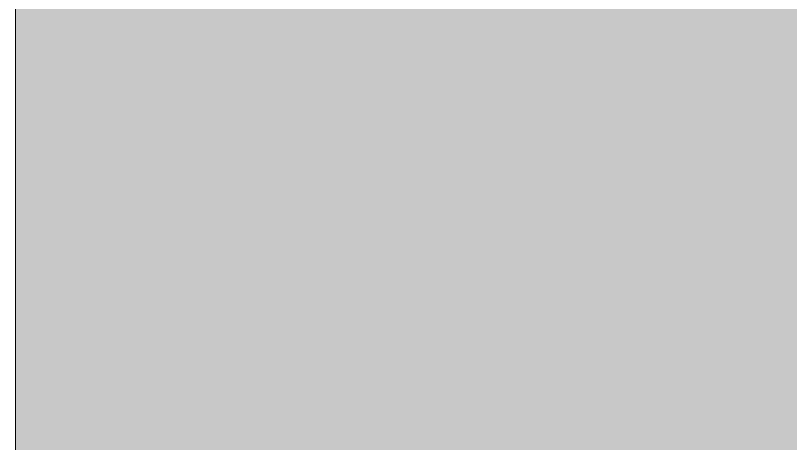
# Model space of a CAD drawing. Header units: millimetres. Extents: x -280990 to -136866, y -15139 to 7194.
# Drawn here: x -222021 to -217659, y -4843 to -2432 of the extents above; entities that cross this region are included whole.
import ezdxf

# ---------------------------------------------------------------- set-up
doc = ezdxf.new("R2010")
doc.units = ezdxf.units.MM
doc.header["$MEASUREMENT"] = 0
doc.layers.add('New_2D Drafting - General_Pen_No__1', color=7, linetype='Continuous', lineweight=13)
doc.layers.add('New_2D Drafting - General_Pen_No__61', color=7, linetype='Continuous', lineweight=20, true_color=0x6a6a6a)
doc.layers.add('New_Site & Landscape - Terrain_Pen_No__180', color=7, linetype='Continuous', lineweight=15, true_color=0xd6cda7)

msp = doc.modelspace()

# ---------------------------------------------------------------- hatches: boundary and pattern name
at = {"layer": 'New_2D Drafting - General_Pen_No__61', "linetype": 'Continuous', "lineweight": 20, "true_color": 0x6a6a6a}
h = msp.add_hatch(dxfattribs=at)
h.set_pattern_fill('Dashed_0002', color=251, style=0, pattern_type=2)
h.set_pattern_definition([(45, (-941499.18, -2e-12), (-183.84776, 183.84776), [194.99999, -65]), (45, (-941499.18, 183.85), (-183.84776, 183.84776), [194.99999, -65])])
h.paths.add_polyline_path([(-222021.0116, -2621.8452), (-222021.0116, -11572.327), (-190614.3895, -11572.327), (-190614.3895, -199.363), (-197156.8894, -200.6962), (-197156.8884, -205.6962), (-201626.3622, -201.208), (-204316.707, -199.8387), (-207647.7489, -199.8387), (-211829.8206, -199.8387), (-214196.2217, -216.8353), (-214344.4356, -215.9146), (-222021.0116, -280.0598)])
at = {"layer": 'New_Site & Landscape - Terrain_Pen_No__180', "linetype": 'Continuous', "lineweight": 0, "true_color": 0x353329}
msp.add_hatch(color=250, dxfattribs=at).paths.add_polyline_path([(-202316.7416, -199.0045), (-203815.861, -199.9446), (-210881.6268, -199.9446), (-211646.8721, -200.0474), (-212846.4585, -210.2176), (-221414.7347, -277.7897), (-221414.7347, -15138.6962), (-190741.844, -15138.6962), (-190741.844, -221.3919)])

# ---------------------------------------------------------------- linework, layer by layer
at = {"layer": 'New_2D Drafting - General_Pen_No__1', "color": 7, "linetype": 'Continuous', "lineweight": 13, "flags": 128}
msp.add_lwpolyline([(-222021.0116, -2621.8452), (-222021.0116, -11572.327), (-190614.3895, -11572.327), (-190614.3895, -199.363), (-197156.8894, -200.6962), (-197156.8884, -205.6962), (-201626.3622, -201.208), (-204316.707, -199.8387), (-207647.7489, -199.8387), (-211829.8206, -199.8387), (-214196.2217, -216.8353), (-214344.4356, -215.9146), (-222021.0116, -280.0598)], close=True, dxfattribs=at)

doc.saveas('drawing.dxf')
